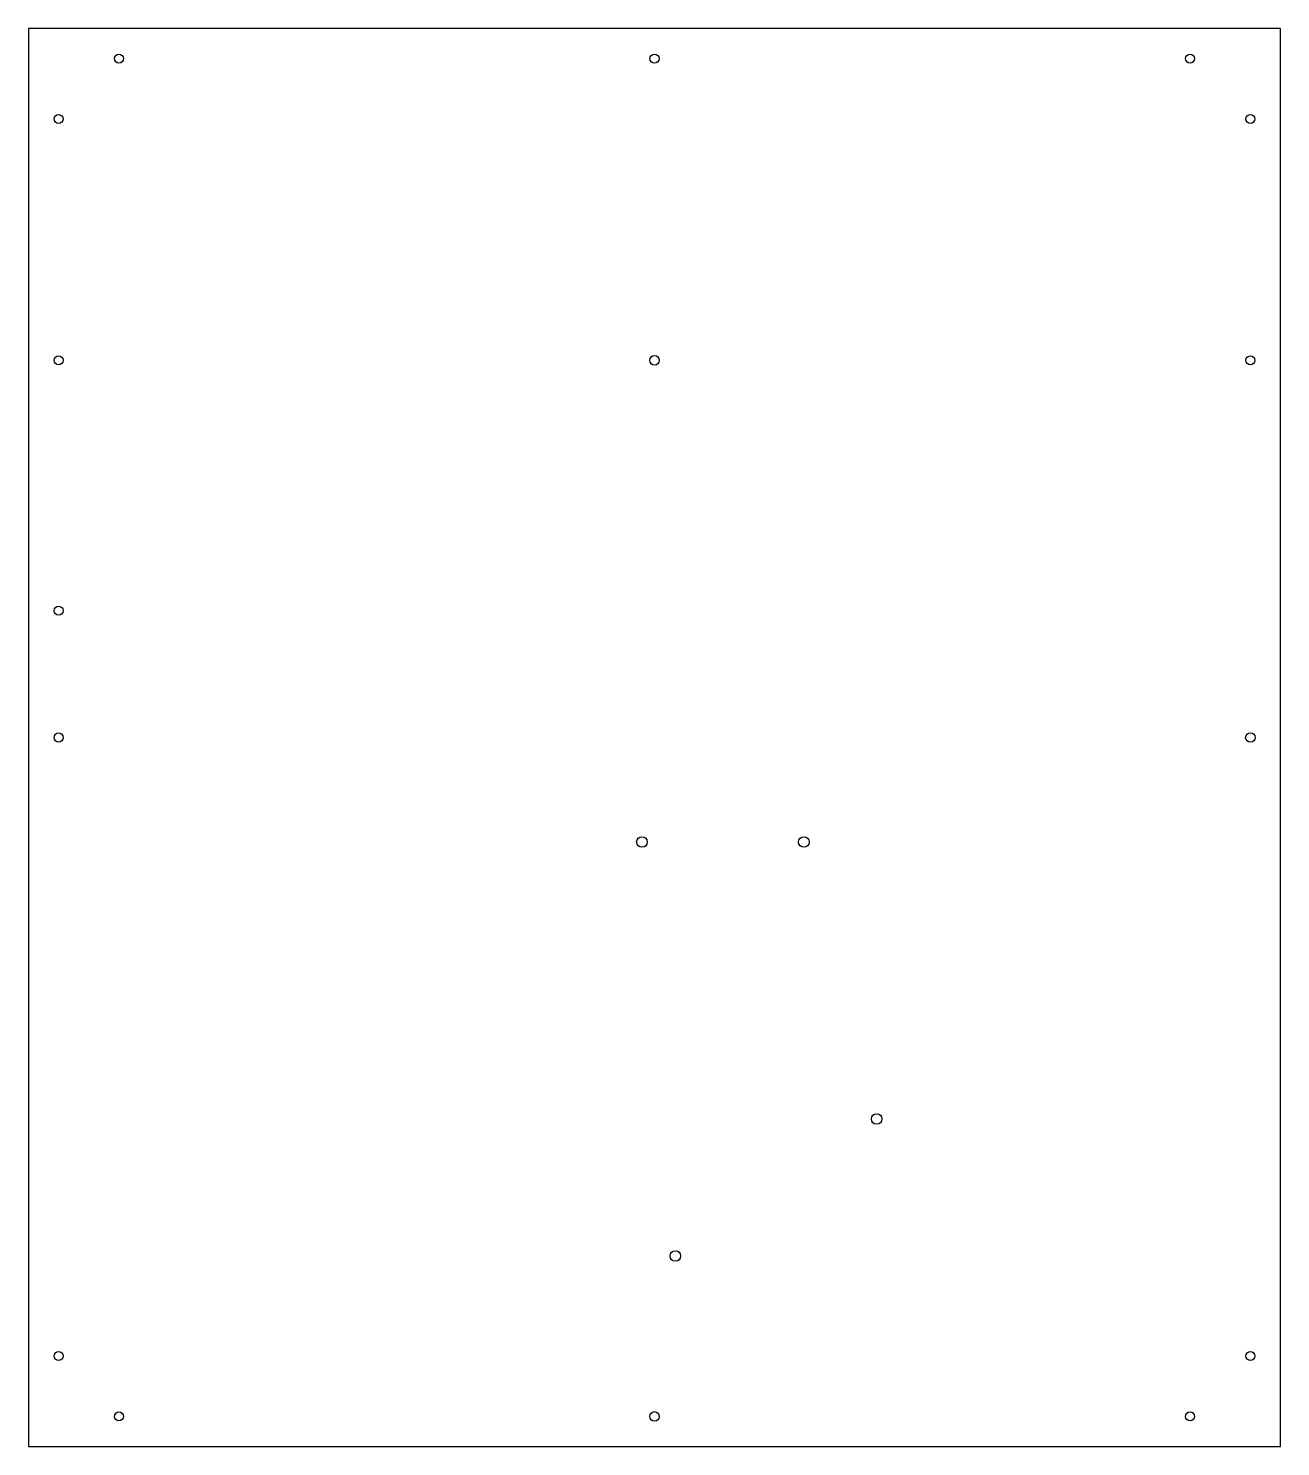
# Model space of a CAD drawing. Header units: millimetres. Extents: x -208 to 207, y -45 to 425.
import ezdxf

# ---------------------------------------------------------------- set-up
doc = ezdxf.new("R2010")
doc.units = ezdxf.units.MM
doc.layers.get('0').update_dxf_attribs({"linetype": 'CONTINUOUS'})

msp = doc.modelspace()

# ---------------------------------------------------------------- linework, layer by layer
msp.add_lwpolyline([(-207.5, -45), (207.5, -45), (207.5, 425), (-207.5, 425)], close=True)
for centre, radius in [((-177.5, 415), 1.5), ((0, 415), 1.5), ((177.5, 415), 1.5), ((-197.5, 395), 1.5), ((197.5, 395), 1.5), ((-197.5, 315.01), 1.5), ((0, 315), 1.6), ((197.5, 315.01), 1.5), ((-197.5, 232), 1.5), ((-197.5, 190), 1.5), ((197.5, 190), 1.6), ((-4.16, 155.37), 1.75), ((49.48, 155.37), 1.75), ((73.61, 63.59), 1.75), ((6.91, 18.19), 1.75), ((-197.5, -15), 1.5), ((197.5, -15), 1.5), ((-177.5, -35), 1.5), ((0, -35), 1.6), ((177.5, -35), 1.5)]:
    msp.add_circle(centre, radius)

doc.saveas('drawing.dxf')
